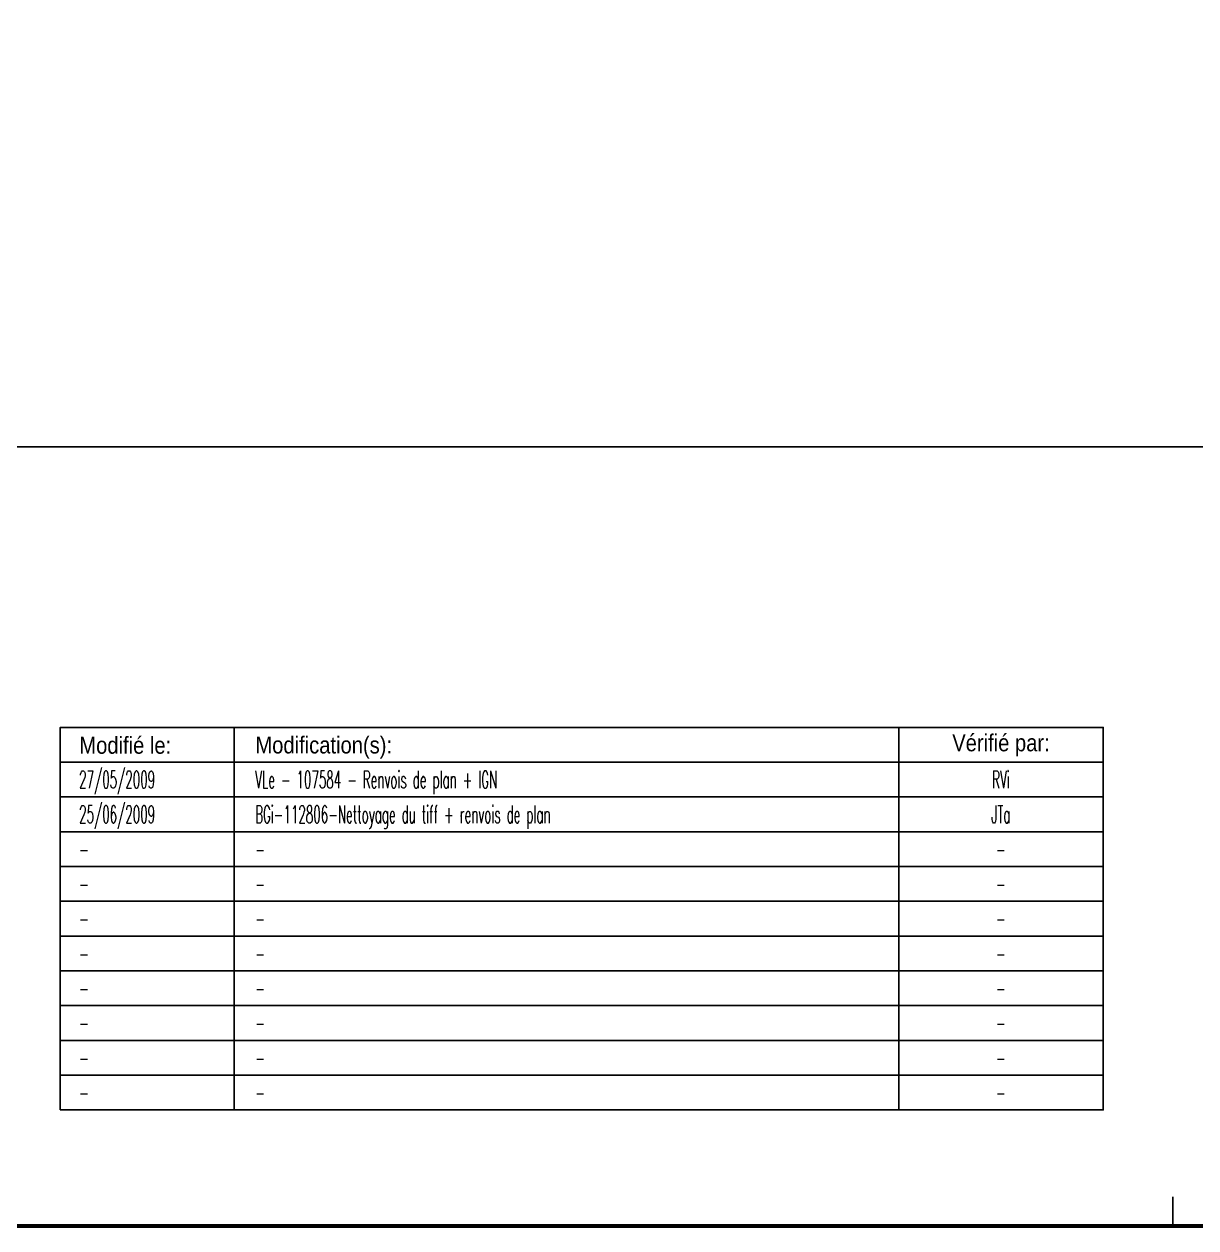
# Model space of a CAD drawing. Header units: millimetres. Extents: x 0 to 2491, y -759 to 72.
# Drawn here: x 2089.9 to 2292.1, y -758.6 to -550.9 of the extents above; entities that cross this region are included whole.
import ezdxf
from ezdxf.enums import TextEntityAlignment as Align

# ---------------------------------------------------------------- set-up
doc = ezdxf.new("R2010")
doc.units = ezdxf.units.MM
doc.layers.get('0').update_dxf_attribs({"linetype": 'CONTINUOUS'})
doc.layers.add('CARTOUCHE', color=7, linetype='CONTINUOUS')
doc.layers.add('RASTER', color=7, linetype='CONTINUOUS')
doc.styles.add('CARTOUCHE', font='ARIAL.TTF', dxfattribs={"width": 0.85})
doc.styles.add('ROMANS', font='romans')
picture_1 = doc.add_image_def('image1.tif', size_in_pixel=(19613, 4912))

# ---------------------------------------------------------------- blocks, each defined once
blk = doc.blocks.new('ORES A0')
at = {"flags": 128}
blk.add_lwpolyline([(-203, 5), (-203, 0)], dxfattribs=at)
at = {"layer": 'CARTOUCHE', "const_width": 0.7}
blk.add_lwpolyline([(0, 0), (-2491.11, 0), (-2491.11, 830), (0, 830)], close=True, dxfattribs=at)
at = {"layer": 'CARTOUCHE'}
for points in [[(-395, 20), (-215, 20), (-215, 86), (-395, 86)], [(-395, 80), (-215, 80), (-215, 26), (-395, 26)], [(-215, 32), (-395, 32), (-395, 74), (-215, 74)], [(-395, 68), (-215, 68), (-215, 38), (-395, 38)], [(-215, 44), (-395, 44), (-395, 62), (-215, 62)], [(-215, 50), (-395, 50), (-395, 56), (-215, 56)]]:
    blk.add_lwpolyline(points, close=True, dxfattribs=at)
at = {"layer": 'CARTOUCHE', "flags": 128}
for points in [[(-365, 86), (-365, 20)], [(-250.3, 86), (-250.3, 20)]]:
    blk.add_lwpolyline(points, dxfattribs=at)
at = {"layer": 'CARTOUCHE', "color": 7, "linetype": 'Continuous', "style": 'CARTOUCHE', "width": 0.85}
for s, p in [('Modifié le:', (-383.78, 83)), ('Modification(s):', (-349.53, 82.6)), ('Vérifié par:', (-232.65, 83))]:
    blk.add_text(s, height=2.93, dxfattribs=at).set_placement(p, align=Align.MIDDLE)
for tag, height, p in [('COM', 5, (-51.88, 82.49)), ('LOC', 4, (-51.88, 75.86)), ('RES', 4, (-51.88, 63.48))]:
    blk.add_attdef(tag, text='', height=height, dxfattribs=at).set_placement(p, align=Align.CENTER)
at = {"layer": 'CARTOUCHE', "color": 7, "linetype": 'Continuous', "style": 'ROMANS', "width": 0.5}
for tag, p in [('MD1', (-391.74, 75.5)), ('MD1-2', (-361.36, 75.5)), ('MD2', (-391.74, 69.5)), ('MD2-2', (-361.36, 69.5)), ('MD3', (-391.74, 63.5)), ('MD3-2', (-361.36, 63.5)), ('MD4', (-391.74, 57.5)), ('MD4-2', (-361.36, 57.5)), ('MD5', (-391.74, 51.5)), ('MD5-2', (-361.36, 51.5)), ('MD6', (-391.74, 45.5)), ('MD6-2', (-361.36, 45.5)), ('MD7', (-391.74, 39.5)), ('MD7-2', (-361.36, 39.5)), ('MD8', (-391.74, 33.5)), ('MD8-2', (-361.36, 33.5)), ('MD9', (-391.74, 27.5)), ('MD9-2', (-361.36, 27.5)), ('MD10', (-391.74, 21.5)), ('MD10-2', (-361.36, 21.5))]:
    blk.add_attdef(tag, p, '', height=3, dxfattribs=at)
for tag, p in [('MD1-3', (-232.65, 77)), ('MD2-3', (-232.65, 71)), ('MD3-3', (-232.65, 65)), ('MD4-3', (-232.65, 59)), ('MD5-3', (-232.65, 53)), ('MD6-3', (-232.65, 47)), ('MD7-3', (-232.65, 41)), ('MD8-3', (-232.65, 35)), ('MD9-3', (-232.65, 29)), ('MD10-3', (-232.65, 23))]:
    blk.add_attdef(tag, text='', height=3, dxfattribs=at).set_placement(p, align=Align.MIDDLE_CENTER)
at = {"layer": 'CARTOUCHE', "color": 7, "linetype": 'Continuous', "style": 'ROMANS'}
blk.add_attdef('OBJ1', text='', height=1.5, dxfattribs=at).set_placement((-51.88, 71.66), align=Align.CENTER)
for tag, p in [('ECH', (-56.25, 55.2)), ('DAT', (-56.25, 48.6)), ('DES', (-56.25, 42))]:
    blk.add_attdef(tag, p, '', height=3, dxfattribs=at)
at = {"layer": 'CARTOUCHE', "color": 7, "linetype": 'Continuous', "style": 'CARTOUCHE', "width": 0.8}
blk.add_attdef('NUM', text='', height=10, dxfattribs=at).set_placement((-51.88, 30), align=Align.MIDDLE)

msp = doc.modelspace()

# ---------------------------------------------------------------- block references
at = {"layer": 'CARTOUCHE'}
ref = msp.add_blockref('ORES A0', (2491.11, -758.24), dxfattribs=at)
ref.add_attrib('MD1', '27/05/2009', (2099.37, -682.74), dxfattribs={"color": 7, "linetype": 'Continuous', "height": 3, "style": 'ROMANS', "width": 0.5})
ref.add_attrib('MD1-2', 'VLe - 107584 - Renvois de plan + IGN', (2129.75, -682.74), dxfattribs={"color": 7, "linetype": 'Continuous', "height": 3, "style": 'ROMANS', "width": 0.5})
ref.add_attrib('MD1-3', 'RVi', dxfattribs={"color": 7, "linetype": 'Continuous', "height": 3, "style": 'ROMANS', "width": 0.5}).set_placement((2258.45, -681.24), align=Align.MIDDLE_CENTER)
ref.add_attrib('MD2', '25/06/2009', (2099.37, -688.74), dxfattribs={"color": 7, "linetype": 'Continuous', "height": 3, "style": 'ROMANS', "width": 0.5})
ref.add_attrib('MD2-2', 'BGi-112806-Nettoyage du tiff + renvois de plan', (2129.75, -688.74), dxfattribs={"color": 7, "linetype": 'Continuous', "height": 3, "style": 'ROMANS', "width": 0.5})
ref.add_attrib('MD2-3', 'JTa', dxfattribs={"color": 7, "linetype": 'Continuous', "height": 3, "style": 'ROMANS', "width": 0.5}).set_placement((2258.45, -687.24), align=Align.MIDDLE_CENTER)
ref.add_attrib('MD3', '-', (2099.37, -694.74), dxfattribs={"color": 7, "linetype": 'Continuous', "height": 3, "style": 'ROMANS', "width": 0.5})
ref.add_attrib('MD3-2', '-', (2129.75, -694.74), dxfattribs={"color": 7, "linetype": 'Continuous', "height": 3, "style": 'ROMANS', "width": 0.5})
ref.add_attrib('MD3-3', '-', dxfattribs={"color": 7, "linetype": 'Continuous', "height": 3, "style": 'ROMANS', "width": 0.5}).set_placement((2258.45, -693.24), align=Align.MIDDLE_CENTER)
ref.add_attrib('MD4', '-', (2099.37, -700.74), dxfattribs={"color": 7, "linetype": 'Continuous', "height": 3, "style": 'ROMANS', "width": 0.5})
ref.add_attrib('MD4-2', '-', (2129.75, -700.74), dxfattribs={"color": 7, "linetype": 'Continuous', "height": 3, "style": 'ROMANS', "width": 0.5})
ref.add_attrib('MD4-3', '-', dxfattribs={"color": 7, "linetype": 'Continuous', "height": 3, "style": 'ROMANS', "width": 0.5}).set_placement((2258.45, -699.24), align=Align.MIDDLE_CENTER)
ref.add_attrib('MD5', '-', (2099.37, -706.74), dxfattribs={"color": 7, "linetype": 'Continuous', "height": 3, "style": 'ROMANS', "width": 0.5})
ref.add_attrib('MD5-2', '-', (2129.75, -706.74), dxfattribs={"color": 7, "linetype": 'Continuous', "height": 3, "style": 'ROMANS', "width": 0.5})
ref.add_attrib('MD5-3', '-', dxfattribs={"color": 7, "linetype": 'Continuous', "height": 3, "style": 'ROMANS', "width": 0.5}).set_placement((2258.45, -705.24), align=Align.MIDDLE_CENTER)
ref.add_attrib('MD6', '-', (2099.37, -712.74), dxfattribs={"color": 7, "linetype": 'Continuous', "height": 3, "style": 'ROMANS', "width": 0.5})
ref.add_attrib('MD6-2', '-', (2129.75, -712.74), dxfattribs={"color": 7, "linetype": 'Continuous', "height": 3, "style": 'ROMANS', "width": 0.5})
ref.add_attrib('MD6-3', '-', dxfattribs={"color": 7, "linetype": 'Continuous', "height": 3, "style": 'ROMANS', "width": 0.5}).set_placement((2258.45, -711.24), align=Align.MIDDLE_CENTER)
ref.add_attrib('MD7', '-', (2099.37, -718.74), dxfattribs={"color": 7, "linetype": 'Continuous', "height": 3, "style": 'ROMANS', "width": 0.5})
ref.add_attrib('MD7-2', '-', (2129.75, -718.74), dxfattribs={"color": 7, "linetype": 'Continuous', "height": 3, "style": 'ROMANS', "width": 0.5})
ref.add_attrib('MD7-3', '-', dxfattribs={"color": 7, "linetype": 'Continuous', "height": 3, "style": 'ROMANS', "width": 0.5}).set_placement((2258.45, -717.24), align=Align.MIDDLE_CENTER)
ref.add_attrib('MD8', '-', (2099.37, -724.74), dxfattribs={"color": 7, "linetype": 'Continuous', "height": 3, "style": 'ROMANS', "width": 0.5})
ref.add_attrib('MD8-2', '-', (2129.75, -724.74), dxfattribs={"color": 7, "linetype": 'Continuous', "height": 3, "style": 'ROMANS', "width": 0.5})
ref.add_attrib('MD8-3', '-', dxfattribs={"color": 7, "linetype": 'Continuous', "height": 3, "style": 'ROMANS', "width": 0.5}).set_placement((2258.45, -723.24), align=Align.MIDDLE_CENTER)
ref.add_attrib('MD9', '-', (2099.37, -730.74), dxfattribs={"color": 7, "linetype": 'Continuous', "height": 3, "style": 'ROMANS', "width": 0.5})
ref.add_attrib('MD9-2', '-', (2129.75, -730.74), dxfattribs={"color": 7, "linetype": 'Continuous', "height": 3, "style": 'ROMANS', "width": 0.5})
ref.add_attrib('MD9-3', '-', dxfattribs={"color": 7, "linetype": 'Continuous', "height": 3, "style": 'ROMANS', "width": 0.5}).set_placement((2258.45, -729.24), align=Align.MIDDLE_CENTER)
ref.add_attrib('MD10', '-', (2099.37, -736.74), dxfattribs={"color": 7, "linetype": 'Continuous', "height": 3, "style": 'ROMANS', "width": 0.5})
ref.add_attrib('MD10-2', '-', (2129.75, -736.74), dxfattribs={"color": 7, "linetype": 'Continuous', "height": 3, "style": 'ROMANS', "width": 0.5})
ref.add_attrib('MD10-3', '-', dxfattribs={"color": 7, "linetype": 'Continuous', "height": 3, "style": 'ROMANS', "width": 0.5}).set_placement((2258.45, -735.24), align=Align.MIDDLE_CENTER)

# ---------------------------------------------------------------- pictures from other files: only their frames are drawn
at = {"layer": 'RASTER'}
image = msp.add_image(picture_1, insert=(0, -623.82), size_in_units=(2490.85, 623.82), rotation=0, dxfattribs=at)
image.dxf.flags = 11

doc.saveas('drawing.dxf')
